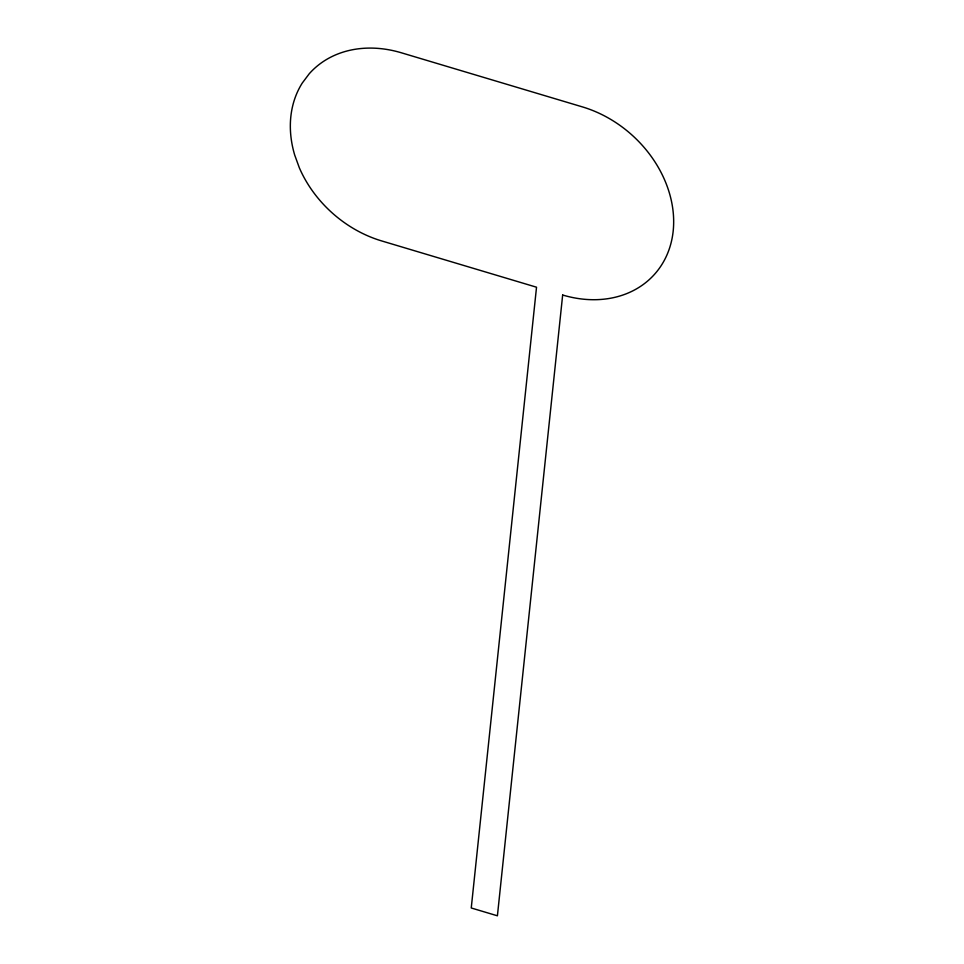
<?xml version="1.0" encoding="UTF-8"?>
<svg xmlns="http://www.w3.org/2000/svg" width="964" height="964" viewBox="0 0 964 964"><rect width="100%" height="100%" fill="white"/><g stroke="black" fill="none" stroke-linecap="round" stroke-linejoin="round"><path stroke-width="1.45" d="M562.663 295.02L497.412 915.8L471.251 907.98L536.526 287.212L381.551 240.892A109.992 88.76 41.8 0 1 299.346 167.82L294.695 155.035A109.992 88.76 41.8 0 1 302.262 83.049L309.239 73.758A109.992 88.76 41.8 0 1 401.337 52.779L582.449 106.908A109.992 88.76 41.8 0 1 673.185 231.047A109.992 88.76 41.8 0 1 562.663 295.02"/></g></svg>
